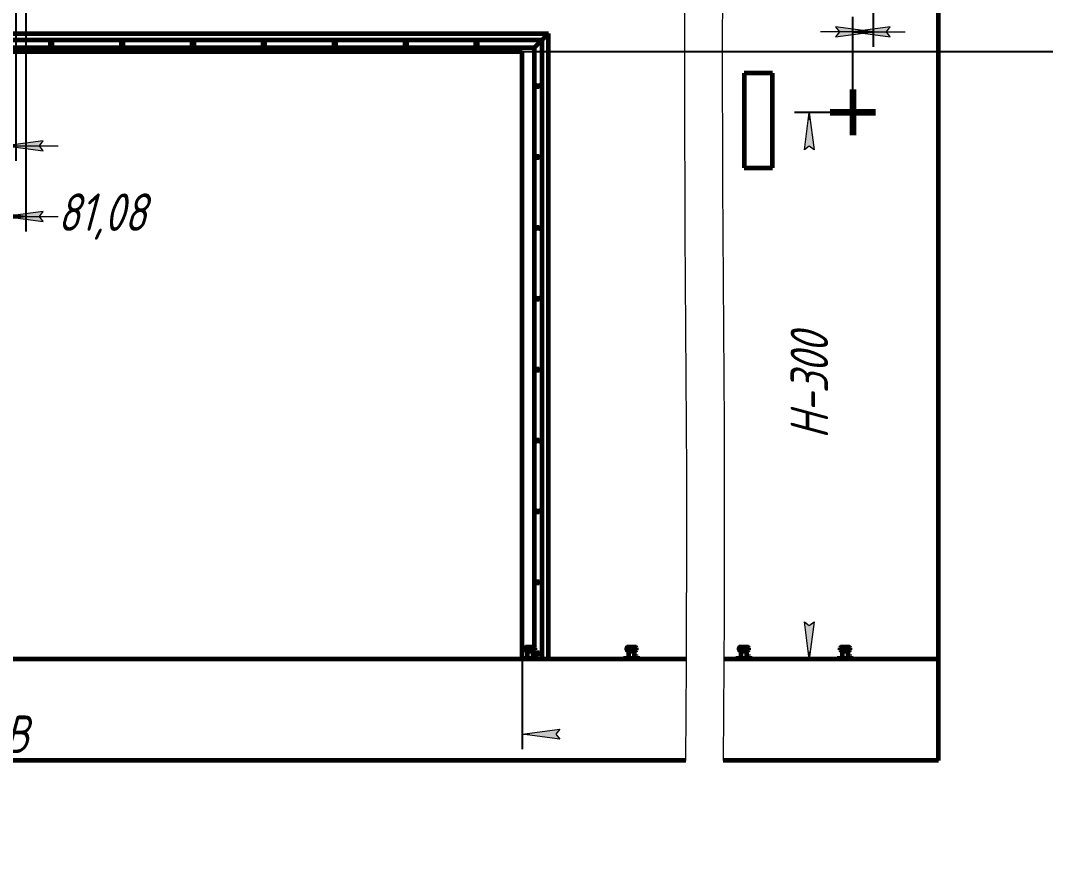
# Model space of a CAD drawing. Header units: millimetres. Extents: x 0 to 3360, y 0 to 297.
# Drawn here: x 1861.2 to 1997.9, y 124.5 to 235.3 of the extents above; entities that cross this region are included whole.
import ezdxf

# ---------------------------------------------------------------- set-up
doc = ezdxf.new("R2010")
doc.units = ezdxf.units.MM
for name, pattern in [('K5LT_BASIC', [0]), ('K5LT_REINFORCED', [0]), ('K5LT_THIN', [0]), ('K5LT_THIN_INCLUDED_TO_HATCHING', [0])]:
    doc.linetypes.add(name, pattern=pattern)
doc.layers.add('Системный слой', color=7, linetype='Continuous')
doc.styles.add('KDIMTEXTSTYLE', font='GOST_AU.SHX', dxfattribs={"width": 0.96, "oblique": 15, "height": 5})
doc.dimstyles.new('KDIMSTYLE (0.03)', dxfattribs={"dimtxt": 5, "dimasz": 1, "dimexe": 2, "dimexo": 0, "dimgap": 1, "dimtad": 1, "dimlfac": 30, "dimtxsty": 'KDIMTEXTSTYLE', "dimsah": 1, "dimcen": 0, "dimdle": 1, "dimadec": 0, "dimazin": 0, "dimtfac": 0.667, "dimtmove": 0, "dimatfit": 3, "dimfxl": 1, "dimtvp": 1, "dimtolj": 1, "dimtzin": 0, "dimarcsym": 0})

# ---------------------------------------------------------------- blocks, each defined once
blk = doc.blocks.new('U186')
at = {"layer": 'Системный слой', "color": 5, "linetype": 'K5LT_BASIC', "lineweight": 60, "true_color": 0x0000ff}
for p, q in [((1949.927438011795, 136.5465583683471), (1770.419866149668, 136.5465583683471)), ((1983.624728797323, 136.5465583683471), (1954.927438011794, 136.5465583683471))]:
    blk.add_line(p, q, dxfattribs=at)
blk = doc.blocks.new('U187')
at = {"layer": 'Системный слой', "color": 5, "linetype": 'K5LT_BASIC', "lineweight": 60, "true_color": 0x0000ff}
for p, q in [((1950.013787385015, 150.0600718818606), (1770.506215522889, 150.0600718818606)), ((1983.624728797323, 150.0600718818606), (1955.013787385014, 150.0600718818606))]:
    blk.add_line(p, q, dxfattribs=at)
blk = doc.blocks.new('U194')
at = {"layer": 'Системный слой', "color": 5, "linetype": 'K5LT_BASIC', "lineweight": 60, "true_color": 0x0000ff}
for p, q in [((1961.47212247344, 228.2550602535457), (1957.715365716683, 228.2550602535457)), ((1957.715365716683, 228.2550602535457), (1957.715365716683, 215.633438631924)), ((1961.47212247344, 215.633438631924), (1961.47212247344, 228.2550602535457)), ((1957.715365716683, 215.633438631924), (1961.47212247344, 215.633438631924))]:
    blk.add_line(p, q, dxfattribs=at)
blk = doc.blocks.new('KDIMARROW_01')
at = {"layer": 'Системный слой'}
blk.add_hatch(color=0, dxfattribs=at).paths.add_polyline_path([(0, 0), (-5, 0.658262491226197), (-4.5, 5.51091059616309e-16), (-5, -0.6582624912261956)])
at = {"layer": 'Системный слой', "color": 0, "linetype": 'K5LT_THIN', "lineweight": 18}
for p, q in [((-4.5, 5.51091059616309e-16), (-5, 0.658262491226197)), ((-5, 0.658262491226197), (0, 0)), ((0, 0), (-5, -0.6582624912261956)), ((-5, -0.6582624912261956), (-4.5, 5.51091059616309e-16)), ((0, 0), (-1, 0))]:
    blk.add_line(p, q, dxfattribs=at)
blk = doc.blocks.new('KDIMARROW_02')
at = {"layer": 'Системный слой'}
blk.add_hatch(color=0, dxfattribs=at).paths.add_polyline_path([(4.5, -5.51091059616309e-16), (5, 0.6582624912261956), (0, 0), (5, -0.658262491226197)])
at = {"layer": 'Системный слой', "color": 0, "linetype": 'K5LT_THIN', "lineweight": 18}
for p, q in [((0, 0), (-1, 0)), ((5, 0.6582624912261956), (0, 0)), ((0, 0), (5, -0.658262491226197)), ((0, 0), (7, -8.572527594031472e-16)), ((4.5, -5.51091059616309e-16), (5, 0.6582624912261956)), ((5, -0.658262491226197), (4.5, -5.51091059616309e-16))]:
    blk.add_line(p, q, dxfattribs=at)
blk = doc.blocks.new('U298')
at = {"layer": 'Системный слой', "color": 7, "linetype": 'K5LT_THIN_INCLUDED_TO_HATCHING', "lineweight": 18}
for p, q in [((1949.796438002046, 232.5636433511788), (1949.814307468865, 238.9647823500342)), ((1949.792764423436, 226.1625043523233), (1949.796438002046, 232.5636433511788)), ((1949.803684822403, 219.7613653534679), (1949.792764423436, 226.1625043523233)), ((1949.828015803899, 213.3602263546125), (1949.803684822403, 219.7613653534679)), ((1949.863120727713, 206.959087355757), (1949.828015803899, 213.3602263546125)), ((1949.905195429441, 200.5579483569015), (1949.863120727713, 206.959087355757)), ((1949.949680460856, 194.1568093580461), (1949.905195429441, 200.5579483569015)), ((1949.991755177029, 187.7556703591906), (1949.949680460856, 194.1568093580461)), ((1950.026860128166, 181.3545313603352), (1949.991755177029, 187.7556703591906)), ((1950.051191146903, 174.9533923614798), (1950.026860128166, 181.3545313603352)), ((1950.062111588994, 168.5522533626243), (1950.051191146903, 174.9533923614798)), ((1950.058438054716, 162.1511143637688), (1950.062111588994, 168.5522533626243)), ((1950.040568628636, 155.7499753649134), (1950.058438054716, 162.1511143637688)), ((1950.010439740951, 149.348836366058), (1950.040568628636, 155.7499753649134)), ((1949.971316325171, 142.9476973672025), (1950.010439740951, 149.348836366058)), ((1949.927438011795, 136.546558368347), (1949.971316325171, 142.9476973672025))]:
    blk.add_line(p, q, dxfattribs=at)
blk = doc.blocks.new('U299')
at = {"layer": 'Системный слой', "color": 7, "linetype": 'K5LT_THIN_INCLUDED_TO_HATCHING', "lineweight": 18}
for p, q in [((1954.927438014244, 258.1681799899687), (1954.883559826231, 251.7670603479015)), ((1954.883559826231, 251.7670603479015), (1954.844436389279, 245.3659213490513)), ((1954.844436389279, 245.3659213490513), (1954.814307468866, 238.9647823502012)), ((1954.814307468866, 238.9647823502012), (1954.796438002047, 232.563643351351)), ((1954.796438002047, 232.563643351351), (1954.792764423436, 226.1625043525009)), ((1954.792764423436, 226.1625043525009), (1954.803684822403, 219.7613653536507)), ((1954.803684822403, 219.7613653536507), (1954.828015803899, 213.3602263548006)), ((1954.828015803899, 213.3602263548006), (1954.863120727712, 206.9590873559504)), ((1954.863120727712, 206.9590873559504), (1954.90519542944, 200.5579483571003)), ((1954.90519542944, 200.5579483571003), (1954.949680460856, 194.1568093582501)), ((1954.949680460856, 194.1568093582501), (1954.991755177028, 187.7556703594)), ((1954.991755177028, 187.7556703594), (1955.026860128165, 181.3545313605498)), ((1955.026860128165, 181.3545313605498), (1955.051191146903, 174.9533923616997)), ((1955.051191146903, 174.9533923616997), (1955.062111588994, 168.5522533628495)), ((1955.062111588994, 168.5522533628495), (1955.058438054716, 162.1511143639994)), ((1955.058438054716, 162.1511143639994), (1955.040568628636, 155.7499753651492)), ((1955.040568628636, 155.7499753651492), (1955.010439740952, 149.3488363662991)), ((1955.010439740952, 149.3488363662991), (1954.971316325172, 142.9476973674489)), ((1954.971316325172, 142.9476973674489), (1954.927438011796, 136.5465583685988))]:
    blk.add_line(p, q, dxfattribs=at)

msp = doc.modelspace()

# ---------------------------------------------------------------- linework, layer by layer
at = {"layer": 'Системный слой', "color": 5, "linetype": 'K5LT_BASIC', "lineweight": 60, "true_color": 0x0000ff}
for p, q in [((1983.624728797323, 136.5465583683471), (1983.624728797323, 258.1681799899687)), ((1789.448596650808, 233.5735853953739), (1931.610758813003, 233.5735853953746)), ((1790.313461515673, 232.7087205310502), (1930.745893947264, 232.7087205301772)), ((1931.610758813002, 233.5735853953739), (1929.71886692111, 231.6816935046657)), ((1930.745893948122, 150.0600718818606), (1930.745893948137, 232.7087205310502)), ((1931.610758812986, 150.0600718818604), (1931.610758813002, 233.5735853953739)), ((1791.340488542701, 231.6816935046657), (1929.718866919205, 231.6816935027607)), ((1792.962110164337, 231.1411529629416), (1928.097245299473, 231.1411529629416)), ((1865.164812866199, 231.9925042984205), (1865.164812867402, 232.3438556497719)), ((1865.354002056591, 232.343855649124), (1865.354002055388, 231.9925042977727)), ((1874.624272325658, 231.9925042660298), (1874.624272326862, 232.3438556173812)), ((1874.813461516051, 232.3438556167334), (1874.813461514848, 231.992504265382)), ((1884.083731785118, 231.9925042336392), (1884.083731786321, 232.3438555849906)), ((1884.27292097551, 232.3438555843427), (1884.272920974307, 231.9925042329914)), ((1893.543191244577, 231.9925042012486), (1893.54319124578, 232.3438555526)), ((1893.73238043497, 232.3438555519522), (1893.732380433767, 231.9925042006008)), ((1903.002650704037, 231.992504168858), (1903.00265070524, 232.3438555202093)), ((1903.191839894429, 232.3438555195615), (1903.191839893226, 231.9925041682102)), ((1912.462110163497, 231.9925041364674), (1912.4621101647, 232.3438554878187)), ((1912.651299353889, 232.3438554871709), (1912.651299352686, 231.9925041358196)), ((1921.921569622956, 231.9925041040768), (1921.921569624159, 232.3438554554281)), ((1922.110758813348, 232.3438554547803), (1922.110758812145, 231.992504103429)), ((1928.097245299473, 150.1681799899687), (1928.097245299473, 231.1411529629416)), ((1929.718866921095, 151.6952070169957), (1929.71886692111, 231.6816935046657)), ((1930.02967773192, 226.6411529629418), (1930.381029083271, 226.6411529629418)), ((1930.381029083271, 226.4519637737525), (1930.02967773192, 226.4519637737525)), ((1930.029677731918, 217.1816935034824), (1930.381029083269, 217.1816935034823)), ((1930.381029083269, 216.992504314293), (1930.029677731918, 216.9925043142931)), ((1930.029677731916, 207.7222340440229), (1930.381029083268, 207.7222340440228)), ((1930.381029083268, 207.5330448548335), (1930.029677731916, 207.5330448548336)), ((1930.029677731914, 198.2627745845635), (1930.381029083266, 198.2627745845634)), ((1930.381029083266, 198.0735853953741), (1930.029677731914, 198.0735853953742)), ((1930.029677731913, 188.803315125104), (1930.381029083264, 188.8033151251039)), ((1930.381029083264, 188.6141259359146), (1930.029677731913, 188.6141259359147)), ((1930.029677731911, 179.3438556656446), (1930.381029083262, 179.3438556656445)), ((1930.381029083262, 179.1546664764552), (1930.029677731911, 179.1546664764553)), ((1930.029677731909, 169.884396206185), (1930.38102908326, 169.8843962061849)), ((1930.38102908326, 169.6952070169957), (1930.029677731909, 169.6952070169958)), ((1930.029677731907, 160.4249367467255), (1930.381029083259, 160.4249367467255)), ((1930.381029083258, 160.2357475575363), (1930.029677731907, 160.2357475575363)), ((1928.529677731905, 151.3168286386173), (1928.529677731905, 151.6006124224011)), ((1929.732380434608, 151.6952070169957), (1928.6242723265, 151.6952070169957)), ((1929.732380434608, 151.2222340440227), (1928.6242723265, 151.2222340440227)), ((1929.556704758932, 151.1141259359146), (1928.799948002176, 151.1141259359146)), ((1928.799948002176, 150.1681799899687), (1928.799948002176, 151.1141259359146)), ((1928.921569623797, 151.2222340440227), (1928.921569623797, 151.1141259359146)), ((1929.435083137311, 151.2222340440227), (1929.435083137311, 151.1141259359146)), ((1929.556704758932, 150.7222340440227), (1929.556704758932, 151.1141259359146)), ((1929.556704758932, 150.5600718818606), (1929.556704758932, 150.7222340440227)), ((1929.744778654163, 150.7222340440227), (1929.556704758932, 150.7222340440227)), ((1929.556704758932, 150.1681799899687), (1929.556704758932, 150.5600718818606)), ((1929.744778654163, 150.5600718818606), (1929.556704758932, 150.5600718818606)), ((1929.705353407581, 150.7001325432953), (1929.705353407581, 150.6785694043542)), ((1929.744778654163, 150.7001325432953), (1929.705353407581, 150.7001325432953)), ((1929.744778654163, 150.6785694043542), (1929.705353407581, 150.6785694043542)), ((1929.718866921095, 150.7222340440227), (1929.718866921095, 151.2222340440227)), ((1929.718866921095, 150.1681799899687), (1929.718866921095, 150.5600718818606)), ((1929.759407461635, 150.7076052365262), (1929.744778654163, 150.7222340440227)), ((1929.744778654163, 150.7222340440227), (1929.744778654163, 150.7001325432953)), ((1929.759407461635, 150.6911597899488), (1929.744778654163, 150.7001325432953)), ((1929.744778654163, 150.6785694043542), (1929.744778654163, 150.5764635461183)), ((1929.759407461635, 150.6695966510078), (1929.744778654163, 150.6785694043542)), ((1929.744778654163, 150.5764635461182), (1929.744778654163, 150.5600718818605)), ((1929.759407461635, 150.5747006893571), (1929.744778654163, 150.5600718818606)), ((1929.759407461635, 150.7076052365262), (1929.759407461635, 150.6911597899488)), ((1929.759407461635, 150.6911597899488), (1929.759407461635, 150.6695966510078)), ((1929.759407461635, 150.6695966510078), (1929.759407461635, 150.5747006893571)), ((1929.826975029203, 151.3168286386173), (1929.826975029203, 151.6006124224011)), ((1930.029677731905, 150.9654772872661), (1930.381029083257, 150.965477287266)), ((1930.381029083257, 150.7762880980768), (1930.029677731905, 150.7762880980769)), ((1942.043191245419, 151.3168286386173), (1942.043191245419, 151.6006124224011)), ((1943.245893948122, 151.6952070169957), (1942.137785840013, 151.6952070169957)), ((1943.245893948122, 151.2222340440227), (1942.137785840013, 151.2222340440227)), ((1943.070218272446, 151.1141259359146), (1942.313461515689, 151.1141259359146)), ((1942.313461515689, 150.1681799899687), (1942.313461515689, 151.1141259359146)), ((1942.435083137311, 151.2222340440227), (1942.435083137311, 151.1141259359146)), ((1942.948596650824, 151.2222340440227), (1942.948596650824, 151.1141259359146)), ((1943.070218272446, 150.7222340440227), (1943.070218272446, 151.1141259359146)), ((1943.070218272446, 150.5600718818606), (1943.070218272446, 150.7222340440227)), ((1943.258292167677, 150.7222340440227), (1943.070218272446, 150.7222340440227)), ((1943.070218272446, 150.1681799899687), (1943.070218272446, 150.5600718818606)), ((1943.258292167677, 150.5600718818606), (1943.070218272446, 150.5600718818606)), ((1943.218866921095, 150.7001325432953), (1943.218866921095, 150.6785694043542)), ((1943.258292167677, 150.7001325432953), (1943.218866921095, 150.7001325432953)), ((1943.258292167677, 150.6785694043542), (1943.218866921095, 150.6785694043542)), ((1943.272920975149, 150.7076052365262), (1943.258292167677, 150.7222340440227)), ((1943.258292167677, 150.7222340440227), (1943.258292167677, 150.7001325432953)), ((1943.272920975149, 150.6911597899488), (1943.258292167677, 150.7001325432953)), ((1943.258292167677, 150.6785694043542), (1943.258292167677, 150.5764635461183)), ((1943.272920975149, 150.6695966510078), (1943.258292167677, 150.6785694043542)), ((1943.258292167677, 150.5764635461182), (1943.258292167677, 150.5600718818605)), ((1943.272920975149, 150.5747006893571), (1943.258292167677, 150.5600718818606)), ((1943.272920975149, 150.7076052365262), (1943.272920975149, 150.6911597899488)), ((1943.272920975149, 150.6911597899488), (1943.272920975149, 150.6695966510078)), ((1943.272920975149, 150.6695966510078), (1943.272920975149, 150.5747006893571)), ((1943.340488542716, 151.3168286386173), (1943.340488542716, 151.6006124224011)), ((1957.030134202728, 151.3168286386173), (1957.030134202728, 151.6006124224011)), ((1958.232836905431, 151.6952070169957), (1957.124728797323, 151.6952070169957)), ((1958.232836905431, 151.2222340440227), (1957.124728797323, 151.2222340440227)), ((1958.057161229755, 151.1141259359146), (1957.300404472998, 151.1141259359146)), ((1957.300404472998, 150.1681799899687), (1957.300404472998, 151.1141259359146)), ((1957.42202609462, 151.2222340440227), (1957.42202609462, 151.1141259359146)), ((1957.935539608133, 151.2222340440227), (1957.935539608133, 151.1141259359146)), ((1958.057161229755, 150.7222340440227), (1958.057161229755, 151.1141259359146)), ((1958.057161229755, 150.5600718818606), (1958.057161229755, 150.7222340440227)), ((1958.245235124986, 150.7222340440227), (1958.057161229755, 150.7222340440227)), ((1958.057161229755, 150.1681799899687), (1958.057161229755, 150.5600718818606)), ((1958.245235124986, 150.5600718818606), (1958.057161229755, 150.5600718818606)), ((1958.205809878404, 150.7001325432953), (1958.205809878404, 150.6785694043542)), ((1958.245235124986, 150.7001325432953), (1958.205809878404, 150.7001325432953)), ((1958.245235124986, 150.6785694043542), (1958.205809878404, 150.6785694043542)), ((1958.259863932458, 150.7076052365262), (1958.245235124986, 150.7222340440227)), ((1958.245235124986, 150.7222340440227), (1958.245235124986, 150.7001325432953)), ((1958.259863932458, 150.6911597899488), (1958.245235124986, 150.7001325432953)), ((1958.245235124986, 150.6785694043542), (1958.245235124986, 150.5764635461183)), ((1958.259863932458, 150.6695966510078), (1958.245235124986, 150.6785694043542)), ((1958.245235124986, 150.5764635461182), (1958.245235124986, 150.5600718818605)), ((1958.259863932458, 150.5747006893571), (1958.245235124986, 150.5600718818606)), ((1958.259863932458, 150.7076052365262), (1958.259863932458, 150.6911597899488)), ((1958.259863932458, 150.6911597899488), (1958.259863932458, 150.6695966510078)), ((1958.259863932458, 150.6695966510078), (1958.259863932458, 150.5747006893571)), ((1958.327431500026, 151.3168286386173), (1958.327431500026, 151.6006124224011)), ((1970.543647716242, 151.3168286386173), (1970.543647716242, 151.6006124224011)), ((1971.746350418945, 151.6952070169957), (1970.638242310836, 151.6952070169957)), ((1971.746350418945, 151.2222340440227), (1970.638242310836, 151.2222340440227)), ((1971.570674743269, 151.1141259359146), (1970.813917986512, 151.1141259359146)), ((1970.813917986512, 150.1681799899687), (1970.813917986512, 151.1141259359146)), ((1970.935539608133, 151.2222340440227), (1970.935539608133, 151.1141259359146)), ((1971.449053121647, 151.2222340440227), (1971.449053121647, 151.1141259359146)), ((1971.570674743269, 150.7222340440227), (1971.570674743269, 151.1141259359146)), ((1971.570674743269, 150.5600718818606), (1971.570674743269, 150.7222340440227)), ((1971.7587486385, 150.7222340440227), (1971.570674743269, 150.7222340440227)), ((1971.7587486385, 150.5600718818606), (1971.570674743269, 150.5600718818606)), ((1971.570674743269, 150.1681799899687), (1971.570674743269, 150.5600718818606)), ((1971.719323391917, 150.7001325432953), (1971.719323391917, 150.6785694043542)), ((1971.7587486385, 150.7001325432953), (1971.719323391917, 150.7001325432953)), ((1971.7587486385, 150.6785694043542), (1971.719323391917, 150.6785694043542)), ((1971.773377445971, 150.7076052365262), (1971.7587486385, 150.7222340440227)), ((1971.7587486385, 150.7222340440227), (1971.7587486385, 150.7001325432953)), ((1971.773377445971, 150.6911597899488), (1971.7587486385, 150.7001325432953)), ((1971.7587486385, 150.6785694043542), (1971.7587486385, 150.5764635461183)), ((1971.773377445971, 150.6695966510078), (1971.7587486385, 150.6785694043542)), ((1971.7587486385, 150.5764635461182), (1971.7587486385, 150.5600718818605)), ((1971.773377445971, 150.5747006893571), (1971.7587486385, 150.5600718818606)), ((1971.773377445971, 150.7076052365262), (1971.773377445971, 150.6911597899488)), ((1971.773377445971, 150.6911597899488), (1971.773377445971, 150.6695966510078)), ((1971.773377445971, 150.6695966510078), (1971.773377445971, 150.5747006893571)), ((1971.840945013539, 151.3168286386173), (1971.840945013539, 151.6006124224011)), ((1930.259407461635, 150.1681799899687), (1928.097245299473, 150.1681799899687)), ((1928.097245299473, 150.0600718818606), (1928.097245299473, 150.1681799899687)), ((1930.259407461635, 150.0600718818606), (1930.259407461635, 150.1681799899687)), ((1943.772920975149, 150.1681799899687), (1941.610758812986, 150.1681799899687)), ((1941.610758812986, 150.0600718818606), (1941.610758812986, 150.1681799899687)), ((1943.772920975149, 150.0600718818606), (1943.772920975149, 150.1681799899687)), ((1958.759863932458, 150.1681799899687), (1956.597701770296, 150.1681799899687)), ((1956.597701770296, 150.0600718818606), (1956.597701770296, 150.1681799899687)), ((1958.759863932458, 150.0600718818606), (1958.759863932458, 150.1681799899687)), ((1972.273377445971, 150.1681799899687), (1970.111215283809, 150.1681799899687)), ((1970.111215283809, 150.0600718818606), (1970.111215283809, 150.1681799899687)), ((1972.273377445971, 150.0600718818606), (1972.273377445971, 150.1681799899687))]:
    msp.add_line(p, q, dxfattribs=at)
at = {"layer": 'Системный слой', "color": 134, "linetype": 'K5LT_REINFORCED', "lineweight": 100, "true_color": 0x009696}
for p, q in [((1972.214103928237, 226.0741889243418), (1972.214103928237, 219.9919007853254)), ((1975.255247997746, 223.0330448548336), (1969.172959858729, 223.0330448548336))]:
    msp.add_line(p, q, dxfattribs=at)
at = {"layer": 'Системный слой', "color": 7, "linetype": 'K5LT_THIN', "lineweight": 18}
for p, q in [((1929.744778654163, 150.7076052365362), (1929.475623677851, 150.7076052365362)), ((1929.744778654163, 150.5747006893471), (1929.475623677851, 150.5747006893471)), ((1929.759407461635, 150.7076052365262), (1929.744778654163, 150.7076052365362)), ((1929.759407461635, 150.5747006893571), (1929.744778654163, 150.5747006893471)), ((1943.258292167677, 150.7076052365362), (1942.989137191365, 150.7076052365362)), ((1943.258292167677, 150.5747006893471), (1942.989137191365, 150.5747006893471)), ((1943.272920975149, 150.7076052365262), (1943.258292167677, 150.7076052365362)), ((1943.272920975149, 150.5747006893571), (1943.258292167677, 150.5747006893471)), ((1958.245235124986, 150.7076052365362), (1958.056963662236, 150.7076052365261)), ((1958.245235124986, 150.5747006893471), (1958.056963662237, 150.5747006893471)), ((1958.259863932458, 150.7076052365262), (1958.245235124986, 150.7076052365362)), ((1958.259863932458, 150.5747006893571), (1958.245235124986, 150.5747006893471)), ((1971.7587486385, 150.7076052365362), (1971.570477175749, 150.7076052365261)), ((1971.7587486385, 150.5747006893471), (1971.570477175751, 150.5747006893471)), ((1971.773377445971, 150.7076052365262), (1971.7587486385, 150.7076052365362)), ((1971.773377445971, 150.5747006893571), (1971.7587486385, 150.5747006893471))]:
    msp.add_line(p, q, dxfattribs=at)
at = {"layer": 'Системный слой', "color": 5, "linetype": 'K5LT_BASIC', "lineweight": 60, "true_color": 0x0000ff}
for centre, radius, start, end in [((1865.259407461997, 232.343855649448), 0.0945945945945946, 0, 179.9999998038275), ((1865.259407460794, 231.9925042980966), 0.09459459459459457, 179.9999998038274, 0), ((1874.718866921456, 232.3438556170573), 0.0945945945945946, 0, 179.9999998038275), ((1874.718866920253, 231.9925042657059), 0.09459459459459457, 179.9999998038274, 0), ((1884.178326380916, 232.3438555846667), 0.0945945945945946, 0, 179.9999998038275), ((1884.178326379713, 231.9925042333153), 0.09459459459459457, 179.9999998038274, 0), ((1893.637785840375, 232.3438555522761), 0.0945945945945946, 0, 179.9999998038275), ((1893.637785839172, 231.9925042009247), 0.09459459459459457, 179.9999998038274, 0), ((1903.097245299835, 232.3438555198854), 0.0945945945945946, 0, 179.9999998038275), ((1903.097245298632, 231.9925041685341), 0.09459459459459457, 179.9999998038274, 0), ((1912.556704759294, 232.3438554874948), 0.0945945945945946, 0, 179.9999998038275), ((1912.556704758091, 231.9925041361435), 0.09459459459459457, 179.9999998038274, 0), ((1922.016164218754, 232.3438554551042), 0.0945945945945946, 0, 179.9999998038275), ((1922.016164217551, 231.9925041037529), 0.09459459459459457, 179.9999998038274, 0), ((1930.02967773192, 226.5465583683472), 0.09459459459459457, 90, 270), ((1930.381029083271, 226.5465583683471), 0.0945945945945946, 270, 90), ((1930.029677731918, 217.0870989088878), 0.09459459459459457, 90, 270), ((1930.381029083269, 217.0870989088876), 0.0945945945945946, 270, 90), ((1930.029677731916, 207.6276394494283), 0.09459459459459457, 90, 270), ((1930.381029083268, 207.6276394494281), 0.0945945945945946, 270, 90), ((1930.029677731914, 198.1681799899689), 0.09459459459459457, 90, 270), ((1930.381029083266, 198.1681799899687), 0.0945945945945946, 270, 90), ((1930.029677731913, 188.7087205305094), 0.09459459459459457, 90, 270), ((1930.381029083264, 188.7087205305092), 0.0945945945945946, 270, 90), ((1930.029677731911, 179.24926107105), 0.09459459459459457, 90, 270), ((1930.381029083262, 179.2492610710498), 0.0945945945945946, 270, 90), ((1930.029677731909, 169.7898016115904), 0.09459459459459457, 90, 270), ((1930.38102908326, 169.7898016115903), 0.0945945945945946, 270, 90), ((1930.029677731907, 160.330342152131), 0.09459459459459457, 90, 270), ((1930.381029083258, 160.3303421521308), 0.0945945945945946, 270, 90), ((1928.6242723265, 151.6006124224011), 0.0945945945945946, 90, 180), ((1928.6242723265, 151.3168286386173), 0.0945945945945946, 180, 270), ((1929.732380434608, 151.6006124224011), 0.0945945945945946, 0, 90), ((1929.732380434608, 151.3168286386173), 0.0945945945945946, 270, 0), ((1930.029677731905, 150.8708826926715), 0.09459459459459457, 90, 270), ((1930.381029083257, 150.8708826926714), 0.0945945945945946, 270, 90), ((1942.137785840014, 151.6006124224011), 0.0945945945945946, 90, 180), ((1942.137785840014, 151.3168286386173), 0.0945945945945946, 180, 270), ((1943.245893948122, 151.6006124224011), 0.0945945945945946, 0, 90), ((1943.245893948122, 151.3168286386173), 0.0945945945945946, 270, 0), ((1957.124728797323, 151.6006124224011), 0.0945945945945946, 90, 180), ((1957.124728797323, 151.3168286386173), 0.0945945945945946, 180, 270), ((1958.232836905431, 151.6006124224011), 0.0945945945945946, 0, 90), ((1958.232836905431, 151.3168286386173), 0.0945945945945946, 270, 0), ((1970.638242310836, 151.6006124224011), 0.0945945945945946, 90, 180), ((1970.638242310836, 151.3168286386173), 0.0945945945945946, 180, 270), ((1971.746350418945, 151.6006124224011), 0.0945945945945946, 0, 90), ((1971.746350418945, 151.3168286386173), 0.0945945945945946, 270, 0)]:
    msp.add_arc(centre, radius, start, end, dxfattribs=at)

# ---------------------------------------------------------------- block references
at = {"layer": 'Системный слой'}
for name in ['U298', 'U299', 'U194', 'U187', 'U186']:
    msp.add_blockref(name, (0, 0), dxfattribs=at)

# ---------------------------------------------------------------- dimensions: what is measured, and where the dimension line sits
at = {"layer": 'Системный слой', "color": 7}
for base, p1, p2, location, override in [((1974.91680663094, 233.793917827911), (1972.214103928237, 226.0741889243419), (1974.91680663094, 240.7161894163884), (1993.243537063108, 249.5598353937678), {"dimexo": 0, "dimtoh": 1, "dimpost": '\\H5.0;\\W0.965;\\Q15;<>', "dimblk1": 'KDIMARROW_02', "dimblk2": 'KDIMARROW_02', "dimse1": 0, "dimse2": 0, "dimclrt": 7, "dimtmove": 1, "dimtolj": 1}), ((1860.529677731905, 218.5869177143398), (1859.178326380554, 237.0870989088876), (1860.529677731905, 237.0870989088876), (1850.291763794723, 218.5869177143398), {"dimexo": 0, "dimpost": '\\H5.0;\\W0.965;\\Q15;<>', "dimblk1": 'KDIMARROW_02', "dimblk2": 'KDIMARROW_02', "dimse1": 0, "dimse2": 0, "dimclrt": 7, "dimtolj": 1}), ((1861.881029083257, 209.1384889769427), (1859.178326380554, 237.0870989088876), (1861.881029083256, 237.0870989088876), (1872.024362041478, 209.1384889769427), {"dimexo": 0, "dimpost": '\\H5.0;\\W0.965;\\Q15;<>', "dimblk1": 'KDIMARROW_02', "dimblk2": 'KDIMARROW_02', "dimse1": 0, "dimse2": 0, "dimclrt": 7, "dimtolj": 1})]:
    msp.add_linear_dim(base=base, p1=p1, p2=p2, location=location, dimstyle='KDIMSTYLE (0.03)', override=override, dxfattribs=at).render()
for base, line1, line2, location, override in [((2003.510217130224, 237.520639212783), ((1609.260916760967, 231.1411529629416), (1974.91680663094, 240.7161894163884)), ((1609.260916760967, 231.1411529629416), (1928.097245299473, 231.1411529629416)), (2003.528047389006, 236.3023924258433), {"dimpost": "\\H5.0;\\W0.965;\\Q15;\\Q15;30'...\\H5.0;\\W0.965;\\Q15;<>", "dimblk1": 'KDIMARROW_01', "dimblk2": 'KDIMARROW_01', "dimclrt": 7, "dimtolj": 1}), ((1716.211786550947, 235.0727557063375), ((2109.358955460683, 231.1411529629416), (1792.962110164337, 231.1411529629416)), ((2109.358955460683, 231.1411529629416), (1743.70306559071, 240.7161894163884)), (1716.191759669143, 229.1408032570286), {"dimtih": 1, "dimtoh": 1, "dimpost": "\\H5.0;\\W0.965;\\Q15;\\Q15;30'...\\H5.0;\\W0.965;\\Q15;<>", "dimblk1": 'KDIMARROW_01', "dimblk2": 'KDIMARROW_01', "dimclrt": 7, "dimtmove": 1, "dimtolj": 1})]:
    msp.add_angular_dim_2l(base=base, line1=line1, line2=line2, location=location, dimstyle='KDIMSTYLE (0.03)', override=override, dxfattribs=at).render()
msp.add_linear_dim(base=(1966.406547829714, 223.0330448548335), p1=(1974.789471536254, 150.0600718818606), p2=(1972.214103928237, 223.0330448548335), angle=90, location=(1966.406547829714, 186.5465583683471), text='\\H5.0;\\W0.965;\\Q15;\\H5.0;\\W0.965;\\Q15;\\Q15;Н-300', dimstyle='KDIMSTYLE (0.03)', override={"dimexo": 0, "dimblk1": 'KDIMARROW_01', "dimblk2": 'KDIMARROW_01', "dimse1": 0, "dimse2": 0, "dimclrt": 7, "dimtolj": 1}, dxfattribs=at).render()
msp.add_linear_dim(base=(1792.962110164337, 140.0600718818606), p1=(1928.097245299473, 150.0600718818606), p2=(1792.962110164337, 150.0600718818606), location=(1860.529677731905, 140.0600718818606), text='\\H5.0;\\W0.965;\\Q15;\\H5.0;\\W0.965;\\Q15;\\Q15;В', dimstyle='KDIMSTYLE (0.03)', override={"dimexo": 0, "dimblk1": 'KDIMARROW_01', "dimblk2": 'KDIMARROW_01', "dimse1": 0, "dimse2": 0, "dimclrt": 7, "dimtolj": 1}, dxfattribs=at).render()

doc.saveas('drawing.dxf')
